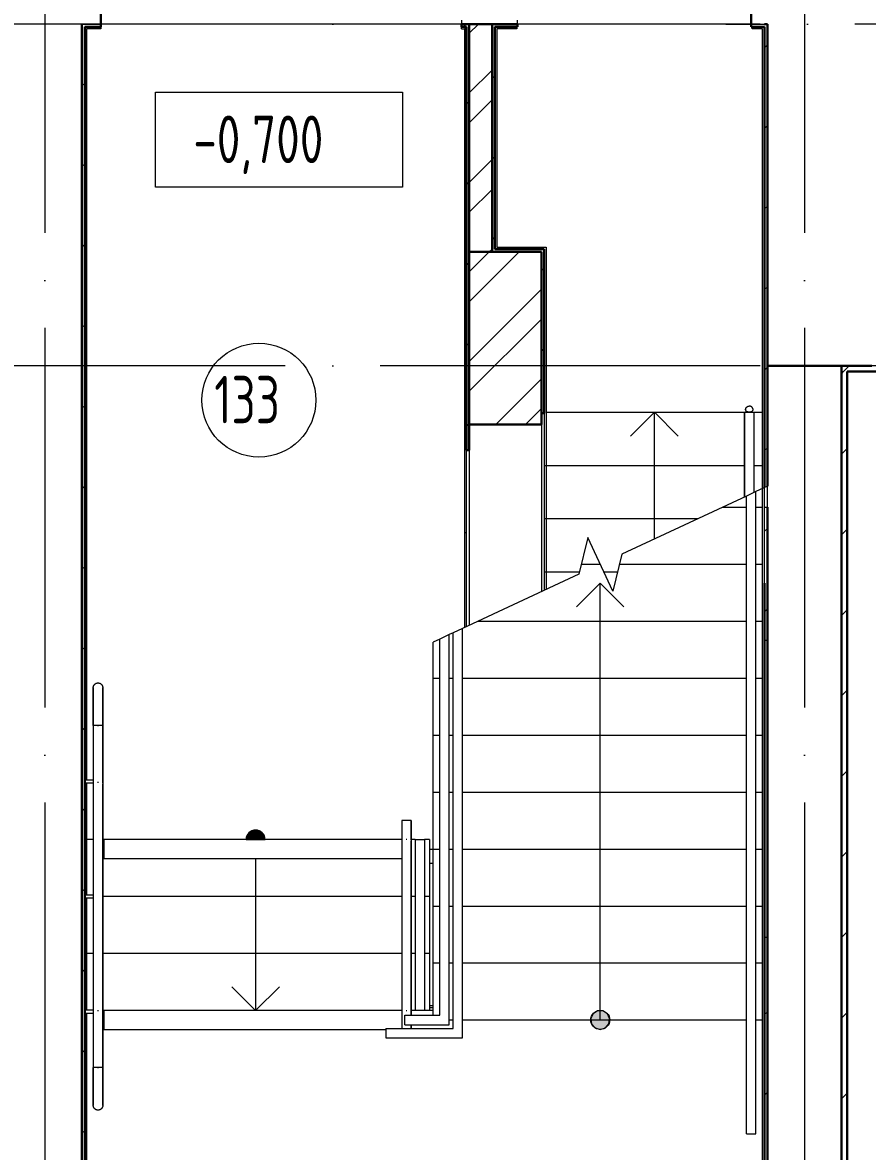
# Model space of a CAD drawing. Header units: millimetres. Extents: x -396912 to 182286, y -43638 to 41610.
# Drawn here: x -16273 to -11824, y -8565 to -2620 of the extents above; entities that cross this region are included whole.
import ezdxf

# ---------------------------------------------------------------- set-up
doc = ezdxf.new("R2010")
doc.units = ezdxf.units.MM
doc.linetypes.add('ADSK_Линия сетки', pattern=[25, 20, -2.5, 0, -2.5])
for name, color, linetype, lineweight in [('Аннотация', 7, 'Continuous', 18), ('Лестницы', 252, 'Continuous', 9), ('Линии', 7, 'Continuous', 9), ('Марки помещений', 252, 'Continuous', 20), ('Ограждение', 252, 'Continuous', 9), ('Оси', 252, 'Continuous', 9), ('Отметки', 7, 'Continuous', 9), ('Перекрытие', 252, 'Continuous', 18), ('Стены внутренние', 7, 'Continuous', 18), ('Стены наружные', 7, 'Continuous', 18), ('Стены штриховка', 7, 'Continuous', 9), ('Стрелки вверх', 7, 'Continuous', 18)]:
    doc.layers.add(name, color=color, linetype=linetype, lineweight=lineweight)
doc.styles.add('GOST Common_3', font='', dxfattribs={"height": 3.5})
doc.styles.get('GOST Common_3').set_extended_font_data('GOST 2.304 type A')

# ---------------------------------------------------------------- blocks, each defined once
blk = doc.blocks.new('1 этаж')
at = {"layer": 'Ограждение', "true_color": 0x636466}
h = blk.add_hatch(dxfattribs=at)
h.set_pattern_fill('FP_25', color=251, style=0, pattern_type=2)
h.set_pattern_definition([(0, (-32121.8, 94), (0, 600), []), (90, (-32121.8, 94), (-600, 4e-14), [])])
h.paths.add_polyline_path([(-19647.8, -6724.1), (-19637.8, -6719.5), (-19637.8, -3560.7), (-19647.8, -3570.7), (-19647.8, -6690.7)])
at = {"layer": 'Стрелки вверх', "true_color": 0x636466}
h = blk.add_hatch(color=251, dxfattribs=at)
edge = h.paths.add_edge_path()
edge.add_arc((-20747.8, -7840.7), 50, 90, 179.83086)
edge.add_line((-20797.8, -7840.6), (-20747.8, -7840.7))
edge.add_line((-20747.8, -7840.7), (-20747.8, -7790.7))
for points in [[(-20699.3, -7840.7), (-20702.3, -7820), (-20720.8, -7798.7), (-20747.8, -7790.7), (-20774.8, -7798.7), (-20793.3, -7820), (-20796.3, -7840.7)], [(-18932.8, -8840.7), (-18905.8, -8832.8), (-18887.3, -8811.5), (-18883.3, -8783.6), (-18895, -8758), (-18918.7, -8742.8), (-18946.9, -8742.8), (-18970.6, -8758), (-18982.3, -8783.6), (-18978.3, -8811.5), (-18959.8, -8832.8)]]:
    blk.add_hatch(color=251, dxfattribs=at).paths.add_polyline_path(points)
h = blk.add_hatch(color=251, dxfattribs=at)
edge = h.paths.add_edge_path()
edge.add_arc((-20747.8, -7840.7), 50, 0.16914, 90)
edge.add_line((-20747.8, -7790.7), (-20747.8, -7840.7))
edge.add_line((-20747.8, -7840.7), (-20697.8, -7840.6))
h = blk.add_hatch(color=251, dxfattribs=at)
edge = h.paths.add_edge_path()
edge.add_arc((-18932.8, -8790.7), 50, 0, 360)
at = {"layer": 'Аннотация', "color": 251, "lineweight": 20, "true_color": 0x636466}
for p, q in [((-21274.7, -4404.6), (-21274.7, -3904.6)), ((-21274.7, -3904.6), (-19974.7, -3904.6)), ((-19974.7, -3904.6), (-19974.7, -4404.6)), ((-19974.7, -4404.6), (-21274.7, -4404.6))]:
    blk.add_line(p, q, dxfattribs=at)
at = {"layer": 'Лестницы', "color": 251, "true_color": 0x636466}
for p, q in [((-19217.8, -5590.7), (-18172.8, -5590.7)), ((-18122.8, -5590.7), (-18077.8, -5590.7)), ((-19227.8, -5870.7), (-18172.8, -5870.7)), ((-19227.8, -5870.7), (-18172.8, -5870.7)), ((-18122.8, -5870.7), (-18077.8, -5870.7)), ((-18122.8, -5870.7), (-18077.8, -5870.7)), ((-18052.8, -5980.4), (-18112.8, -6008.4)), ((-18052.8, -6090.7), (-18052.8, -5980.4)), ((-18162.8, -6031.7), (-18819.5, -6337.9)), ((-18289.4, -6090.7), (-18162.8, -6090.7)), ((-18289.4, -6090.7), (-18162.8, -6090.7)), ((-18112.8, -6090.7), (-18077.8, -6090.7)), ((-18112.8, -6090.7), (-18077.8, -6090.7)), ((-18067.8, -6090.7), (-18052.8, -6090.7)), ((-18067.8, -6090.7), (-18052.8, -6090.7)), ((-19227.8, -6150.7), (-18418.1, -6150.7)), ((-19227.8, -6150.7), (-18418.1, -6150.7)), ((-18998.8, -6249.1), (-19046.1, -6443.6)), ((-18866.8, -6532.3), (-18998.8, -6249.1)), ((-18819.5, -6337.9), (-18866.8, -6532.3)), ((-19033.3, -6390.7), (-18932.8, -6390.7)), ((-19033.3, -6390.7), (-18932.8, -6390.7)), ((-18832.4, -6390.7), (-18162.8, -6390.7)), ((-18832.4, -6390.7), (-18162.8, -6390.7)), ((-18112.8, -6390.7), (-18077.8, -6390.7)), ((-18112.8, -6390.7), (-18077.8, -6390.7)), ((-19046.1, -6443.6), (-19657.8, -6728.8)), ((-19227.8, -6430.7), (-19043, -6430.7)), ((-19227.8, -6430.7), (-19043, -6430.7)), ((-18914.1, -6430.7), (-18842.1, -6430.7)), ((-18914.1, -6430.7), (-18842.1, -6430.7)), ((-19576.2, -6690.7), (-18162.8, -6690.7)), ((-19576.2, -6690.7), (-18162.8, -6690.7)), ((-18112.8, -6690.7), (-18077.8, -6690.7)), ((-18112.8, -6690.7), (-18077.8, -6690.7)), ((-19707.8, -6752.1), (-19727.8, -6761.4)), ((-19777.8, -6784.8), (-19812.8, -6801.1)), ((-19812.8, -6990.7), (-19812.8, -6801.1)), ((-19812.8, -7290.7), (-19812.8, -6990.7)), ((-19812.8, -6990.7), (-19777.8, -6990.7)), ((-19812.8, -6990.7), (-19777.8, -6990.7)), ((-19727.8, -6990.7), (-19707.8, -6990.7)), ((-19727.8, -6990.7), (-19707.8, -6990.7)), ((-19657.8, -6990.7), (-18162.8, -6990.7)), ((-19657.8, -6990.7), (-18162.8, -6990.7)), ((-18112.8, -6990.7), (-18077.8, -6990.7)), ((-18112.8, -6990.7), (-18077.8, -6990.7)), ((-19812.8, -7590.7), (-19812.8, -7290.7)), ((-19812.8, -7290.7), (-19777.8, -7290.7)), ((-19812.8, -7290.7), (-19777.8, -7290.7)), ((-19727.8, -7290.7), (-19707.8, -7290.7)), ((-19727.8, -7290.7), (-19707.8, -7290.7)), ((-19657.8, -7290.7), (-18162.8, -7290.7)), ((-19657.8, -7290.7), (-18162.8, -7290.7)), ((-18112.8, -7290.7), (-18077.8, -7290.7)), ((-18112.8, -7290.7), (-18077.8, -7290.7)), ((-19812.8, -7890.7), (-19812.8, -7590.7)), ((-19812.8, -7590.7), (-19777.8, -7590.7)), ((-19812.8, -7590.7), (-19777.8, -7590.7)), ((-19727.8, -7590.7), (-19707.8, -7590.7)), ((-19727.8, -7590.7), (-19707.8, -7590.7)), ((-19657.8, -7590.7), (-18162.8, -7590.7)), ((-19657.8, -7590.7), (-18162.8, -7590.7)), ((-18112.8, -7590.7), (-18077.8, -7590.7)), ((-18112.8, -7590.7), (-18077.8, -7590.7)), ((-21602.8, -7840.7), (-21637.8, -7840.7)), ((-21602.8, -7840.7), (-21637.8, -7840.7)), ((-21547.8, -7840.7), (-21552.8, -7840.7)), ((-21547.8, -7840.7), (-21552.8, -7840.7)), ((-19907.8, -7840.7), (-19927.8, -7840.7)), ((-19907.8, -7840.7), (-19927.8, -7840.7)), ((-19832.8, -7840.7), (-19857.8, -7840.7)), ((-19832.8, -7840.7), (-19857.8, -7840.7)), ((-19832.8, -7840.7), (-19832.8, -8140.7)), ((-19812.8, -8190.7), (-19812.8, -7890.7)), ((-19812.8, -7890.7), (-19777.8, -7890.7)), ((-19812.8, -7890.7), (-19777.8, -7890.7)), ((-19727.8, -7890.7), (-19707.8, -7890.7)), ((-19727.8, -7890.7), (-19707.8, -7890.7)), ((-19657.8, -7890.7), (-18162.8, -7890.7)), ((-19657.8, -7890.7), (-18162.8, -7890.7)), ((-18112.8, -7890.7), (-18077.8, -7890.7)), ((-18112.8, -7890.7), (-18077.8, -7890.7)), ((-19977.8, -8140.7), (-21552.8, -8140.7)), ((-19977.8, -8140.7), (-21552.8, -8140.7)), ((-19907.8, -8140.7), (-19927.8, -8140.7)), ((-19907.8, -8140.7), (-19927.8, -8140.7)), ((-19832.8, -8140.7), (-19857.8, -8140.7)), ((-19832.8, -8140.7), (-19857.8, -8140.7)), ((-19832.8, -8140.7), (-19832.8, -8440.7)), ((-19812.8, -8490.7), (-19812.8, -8190.7)), ((-19812.8, -8190.7), (-19777.8, -8190.7)), ((-19812.8, -8190.7), (-19777.8, -8190.7)), ((-19727.8, -8190.7), (-19707.8, -8190.7)), ((-19727.8, -8190.7), (-19707.8, -8190.7)), ((-19657.8, -8190.7), (-18162.8, -8190.7)), ((-19657.8, -8190.7), (-18162.8, -8190.7)), ((-18112.8, -8190.7), (-18077.8, -8190.7)), ((-18112.8, -8190.7), (-18077.8, -8190.7)), ((-21602.8, -8440.7), (-21637.8, -8440.7)), ((-21602.8, -8440.7), (-21637.8, -8440.7)), ((-19977.8, -8440.7), (-21552.8, -8440.7)), ((-19977.8, -8440.7), (-21552.8, -8440.7)), ((-19907.8, -8440.7), (-19927.8, -8440.7)), ((-19907.8, -8440.7), (-19927.8, -8440.7)), ((-19832.8, -8440.7), (-19857.8, -8440.7)), ((-19832.8, -8440.7), (-19857.8, -8440.7)), ((-19832.8, -8440.7), (-19832.8, -8740.7)), ((-19812.8, -8765.7), (-19812.8, -8490.7)), ((-19812.8, -8490.7), (-19777.8, -8490.7)), ((-19812.8, -8490.7), (-19777.8, -8490.7)), ((-19727.8, -8490.7), (-19707.8, -8490.7)), ((-19727.8, -8490.7), (-19707.8, -8490.7)), ((-19657.8, -8490.7), (-18162.8, -8490.7)), ((-19657.8, -8490.7), (-18162.8, -8490.7)), ((-18112.8, -8490.7), (-18077.8, -8490.7)), ((-18112.8, -8490.7), (-18077.8, -8490.7)), ((-21547.8, -8740.7), (-21552.8, -8740.7)), ((-21547.8, -8740.7), (-21552.8, -8740.7)), ((-19907.8, -8740.7), (-19927.8, -8740.7)), ((-19907.8, -8740.7), (-19927.8, -8740.7)), ((-19832.8, -8740.7), (-19857.8, -8740.7)), ((-19832.8, -8740.7), (-19857.8, -8740.7)), ((-19812.8, -8740.7), (-19832.8, -8740.7)), ((-19727.8, -8790.7), (-19707.8, -8790.7)), ((-19727.8, -8790.7), (-19707.8, -8790.7)), ((-19657.8, -8790.7), (-18162.8, -8790.7)), ((-19657.8, -8790.7), (-18162.8, -8790.7)), ((-18112.8, -8790.7), (-18077.8, -8790.7)), ((-18112.8, -8790.7), (-18077.8, -8790.7))]:
    blk.add_line(p, q, dxfattribs=at)
at = {"layer": 'Линии', "color": 251, "ltscale": 100, "true_color": 0x636466}
for p, q in [((-18271.4, -3545.7), (-18052.8, -3545.7)), ((-18052.8, -3545.7), (-18052.8, -4145.7))]:
    blk.add_line(p, q, dxfattribs=at)
at = {"layer": 'Марки помещений', "color": 251, "true_color": 0x636466}
blk.add_circle((-20730.5, -5526.6), 300, dxfattribs=at)
at = {"layer": 'Ограждение', "color": 251, "true_color": 0x636466}
for p, q in [((-21562.8, -3560.7), (-21562.8, -3570.7)), ((-19662.8, -3570.7), (-19662.8, -3560.7)), ((-19637.8, -3560.7), (-19647.8, -3570.7)), ((-19647.8, -3570.7), (-19637.8, -3560.7)), ((-19372.8, -3560.7), (-19372.8, -3570.7)), ((-18132.8, -3570.7), (-18132.8, -3560.7)), ((-21637.8, -3570.7), (-21637.8, -7527.4)), ((-21562.8, -3570.7), (-21637.8, -3570.7)), ((-19662.8, -3570.7), (-19647.8, -3570.7)), ((-19647.8, -3570.7), (-19647.8, -6724.1)), ((-19477.8, -3570.7), (-19477.8, -4720.7)), ((-19372.8, -3570.7), (-19477.8, -3570.7)), ((-18077.8, -3570.7), (-18132.8, -3570.7)), ((-18077.8, -5590.7), (-18077.8, -3570.7)), ((-19477.8, -4720.7), (-19217.8, -4720.7)), ((-19217.8, -4720.7), (-19217.8, -5590.7)), ((-19217.8, -5590.7), (-19217.8, -6523.6)), ((-18172.8, -5590.7), (-18172.8, -6036.3)), ((-18172.8, -5590.7), (-18122.8, -5590.7)), ((-18172.8, -6036.3), (-18172.8, -5590.7)), ((-18122.8, -6013), (-18122.8, -5590.7)), ((-18122.8, -6013), (-18122.8, -5590.7)), ((-18077.8, -5992), (-18077.8, -5590.7)), ((-18067.8, -5987.4), (-18077.8, -5992)), ((-18077.8, -9090.7), (-18077.8, -5992)), ((-18067.8, -6490.7), (-18067.8, -5987.4)), ((-18112.8, -6008.4), (-18162.8, -6031.7)), ((-18162.8, -9090.7), (-18162.8, -6031.7)), ((-18112.8, -9090.7), (-18112.8, -6008.4)), ((-19727.8, -6761.4), (-19777.8, -6784.8)), ((-19727.8, -6761.4), (-19777.8, -6784.8)), ((-19727.8, -8815.7), (-19727.8, -6761.4)), ((-19657.8, -6728.8), (-19707.8, -6752.1)), ((-19707.8, -8790.7), (-19707.8, -6752.1)), ((-19657.8, -8790.7), (-19657.8, -6728.8)), ((-19777.8, -8765.7), (-19777.8, -6784.8)), ((-21602.8, -7240.7), (-21602.8, -7541.3)), ((-21552.8, -7240.7), (-21602.8, -7240.7)), ((-21602.8, -7240.7), (-21602.8, -7540.7)), ((-21575.5, -7240.7), (-21580.1, -7240.7)), ((-21580.1, -7240.7), (-21577.8, -7240.7)), ((-21577.8, -7240.7), (-21575.5, -7240.7)), ((-21552.8, -7541.3), (-21552.8, -7240.7)), ((-21552.8, -7240.7), (-21552.8, -7540.7)), ((-21602.8, -7527.2), (-21647.8, -7527.2)), ((-21647.8, -7542.2), (-21602.8, -7542.2)), ((-21637.8, -7541.9), (-21637.8, -8133.5)), ((-21602.8, -7540.7), (-21602.8, -8740.7)), ((-21602.8, -7547.5), (-21602.8, -8747.5)), ((-21552.8, -7540.7), (-21552.8, -8740.7)), ((-21552.8, -8747.5), (-21552.8, -7547.5)), ((-19977.8, -7740.7), (-19977.8, -7841.3)), ((-19927.8, -7740.7), (-19977.8, -7740.7)), ((-19977.8, -7740.7), (-19977.8, -7840.7)), ((-19950.5, -7740.7), (-19955.1, -7740.7)), ((-19927.8, -7841.3), (-19927.8, -7740.7)), ((-19927.8, -7740.7), (-19927.8, -7840.7)), ((-19977.8, -7840.7), (-19977.8, -8740.7)), ((-19927.8, -7840.7), (-19927.8, -8740.7)), ((-19907.8, -7840.7), (-19857.8, -7840.7)), ((-19907.8, -7840.7), (-19907.8, -8740.7)), ((-19857.8, -7840.7), (-19857.8, -8740.7)), ((-19977.8, -7847.5), (-19977.8, -8747.5)), ((-19927.8, -8747.5), (-19927.8, -7847.5)), ((-21602.8, -8133.2), (-21647.8, -8133.2)), ((-21647.8, -8148.2), (-21602.8, -8148.2)), ((-21637.8, -8148), (-21637.8, -8739.5)), ((-19812.8, -8715.7), (-19832.8, -8715.7)), ((-19832.8, -8725.7), (-19812.8, -8725.7)), ((-21602.8, -8739.3), (-21647.8, -8739.3)), ((-21647.8, -8754.3), (-21602.8, -8754.3)), ((-21637.8, -8754), (-21637.8, -10715.7)), ((-21602.8, -8740.7), (-21602.8, -9040.7)), ((-21602.8, -8747.5), (-21602.8, -9040.7)), ((-21552.8, -8740.7), (-21552.8, -9040.7)), ((-21552.8, -9040.7), (-21552.8, -8747.5)), ((-19977.8, -8740.7), (-19977.8, -8835.7)), ((-19977.8, -8747.5), (-19977.8, -8835.7)), ((-19962.8, -8765.7), (-19777.8, -8765.7)), ((-19962.8, -8815.7), (-19962.8, -8765.7)), ((-19927.8, -8740.7), (-19927.8, -8765.7)), ((-19927.8, -8765.7), (-19927.8, -8747.5)), ((-19857.8, -8740.7), (-19907.8, -8740.7)), ((-19707.8, -8835.7), (-19707.8, -8790.7)), ((-19657.8, -8885.7), (-19657.8, -8790.7)), ((-20062.8, -8835.7), (-20062.8, -8885.7)), ((-20062.8, -8835.7), (-19707.8, -8835.7)), ((-19962.8, -8815.7), (-19727.8, -8815.7)), ((-19927.8, -8835.7), (-19927.8, -8815.7)), ((-19927.8, -8815.7), (-19927.8, -8835.7)), ((-20062.8, -8885.7), (-19657.8, -8885.7)), ((-21552.8, -9040.7), (-21602.8, -9040.7)), ((-21580.1, -9040.7), (-21575.5, -9040.7)), ((-21577.8, -9040.7), (-21580.1, -9040.7)), ((-21575.5, -9040.7), (-21577.8, -9040.7)), ((-18162.8, -9390.7), (-18162.8, -9090.7)), ((-18112.8, -9390.7), (-18112.8, -9090.7)), ((-18077.8, -10715.7), (-18077.8, -9090.7)), ((-18162.8, -9390.7), (-18112.8, -9390.7))]:
    blk.add_line(p, q, dxfattribs=at)
at = {"layer": 'Ограждение', "color": 251, "true_color": 0x636466, "flags": 128}
for points in [[(-18167.8, -5577.8), (-18167.7, -5576.3), (-18167.6, -5574.8), (-18167.3, -5573.3), (-18166.9, -5571.9), (-18166.4, -5570.5), (-18165.9, -5569.3), (-18165.3, -5568.1), (-18164.6, -5567), (-18164, -5566), (-18163.3, -5565.2), (-18162.6, -5564.4), (-18161.9, -5563.6), (-18161.2, -5563), (-18160.5, -5562.4), (-18159.8, -5561.9), (-18159.2, -5561.4), (-18158.6, -5561), (-18157.9, -5560.6), (-18157.3, -5560.3), (-18156.8, -5560), (-18156.2, -5559.7), (-18155.6, -5559.4), (-18155.1, -5559.2), (-18154.6, -5559), (-18154.1, -5558.9), (-18153.6, -5558.7), (-18153.1, -5558.6), (-18152.6, -5558.4), (-18152.2, -5558.3), (-18151.7, -5558.2), (-18151.3, -5558.1), (-18150.9, -5558.1), (-18150.4, -5558), (-18150, -5558), (-18149.6, -5557.9), (-18149.2, -5557.9), (-18148.7, -5557.9), (-18148.3, -5557.8), (-18147.9, -5557.8), (-18147.8, -5557.8)], [(-18127.8, -5577.8), (-18127.9, -5576.3), (-18128, -5574.8), (-18128.3, -5573.3), (-18128.7, -5571.9), (-18129.2, -5570.5), (-18129.7, -5569.3), (-18130.3, -5568.1), (-18131, -5567), (-18131.6, -5566), (-18132.3, -5565.2), (-18133, -5564.4), (-18133.7, -5563.6), (-18134.4, -5563), (-18135.1, -5562.4), (-18135.8, -5561.9), (-18136.4, -5561.4), (-18137.1, -5561), (-18137.7, -5560.6), (-18138.3, -5560.3), (-18138.8, -5560), (-18139.4, -5559.7), (-18140, -5559.4), (-18140.5, -5559.2), (-18141, -5559), (-18141.5, -5558.9), (-18142, -5558.7), (-18142.5, -5558.6), (-18143, -5558.4), (-18143.4, -5558.3), (-18143.9, -5558.2), (-18144.3, -5558.1), (-18144.8, -5558.1), (-18145.2, -5558), (-18145.6, -5558), (-18146, -5557.9), (-18146.4, -5557.9), (-18146.9, -5557.9), (-18147.3, -5557.8), (-18147.7, -5557.8), (-18147.8, -5557.8)], [(-18149.8, -5590.7), (-18147.8, -5590.7), (-18145.8, -5590.7)], [(-21602.8, -7040.7), (-21602.8, -7039.7), (-21602.7, -7038.7), (-21602.6, -7037.7), (-21602.5, -7036.7), (-21602.3, -7035.8), (-21602.1, -7034.8), (-21601.8, -7033.8), (-21601.5, -7032.9), (-21601.2, -7031.9), (-21600.8, -7031), (-21600.4, -7030.1), (-21600, -7029.2), (-21599.5, -7028.3), (-21599, -7027.5), (-21598.4, -7026.6), (-21597.9, -7025.8), (-21597.2, -7025), (-21596.6, -7024.2), (-21595.9, -7023.5), (-21595.2, -7022.8), (-21594.5, -7022.1), (-21593.7, -7021.5), (-21592.9, -7020.8), (-21592.1, -7020.3), (-21591.3, -7019.7), (-21590.5, -7019.2), (-21589.6, -7018.7), (-21588.7, -7018.2), (-21587.8, -7017.8), (-21586.9, -7017.4), (-21585.9, -7017.1), (-21585, -7016.8), (-21584, -7016.5), (-21583, -7016.3), (-21582.1, -7016.1), (-21581.1, -7015.9), (-21580.1, -7015.8), (-21579.1, -7015.8), (-21578.1, -7015.7), (-21577.8, -7015.7)], [(-21602.8, -7240.7), (-21602.8, -7232.7), (-21602.8, -7224.7), (-21602.8, -7216.8), (-21602.8, -7208.9), (-21602.8, -7201), (-21602.8, -7193.2), (-21602.8, -7185.5), (-21602.8, -7177.8), (-21602.8, -7170.3), (-21602.8, -7162.8), (-21602.8, -7155.5), (-21602.8, -7148.4), (-21602.8, -7141.4), (-21602.8, -7134.5), (-21602.8, -7127.8), (-21602.8, -7121.3), (-21602.8, -7115), (-21602.8, -7108.9), (-21602.8, -7102.9), (-21602.8, -7097.3), (-21602.8, -7091.8), (-21602.8, -7086.6), (-21602.8, -7081.6), (-21602.8, -7076.9), (-21602.8, -7072.4), (-21602.8, -7068.3), (-21602.8, -7064.3), (-21602.8, -7060.7), (-21602.8, -7057.4), (-21602.8, -7054.3), (-21602.8, -7051.6), (-21602.8, -7049.1), (-21602.8, -7047), (-21602.8, -7045.2), (-21602.8, -7043.6), (-21602.8, -7042.4), (-21602.8, -7041.6), (-21602.8, -7041), (-21602.8, -7040.7), (-21602.8, -7040.7)], [(-21602.8, -7040.7), (-21602.8, -7040.9), (-21602.8, -7041.4), (-21602.8, -7042.2), (-21602.8, -7043.3), (-21602.8, -7044.7), (-21602.8, -7046.5), (-21602.8, -7048.5), (-21602.8, -7050.9), (-21602.8, -7053.6), (-21602.8, -7056.5), (-21602.8, -7059.8), (-21602.8, -7063.3), (-21602.8, -7067.2), (-21602.8, -7071.3), (-21602.8, -7075.7), (-21602.8, -7080.3), (-21602.8, -7085.2), (-21602.8, -7090.4), (-21602.8, -7095.8), (-21602.8, -7101.4), (-21602.8, -7107.2), (-21602.8, -7113.3), (-21602.8, -7119.6), (-21602.8, -7126), (-21602.8, -7132.7), (-21602.8, -7139.5), (-21602.8, -7146.5), (-21602.8, -7153.6), (-21602.8, -7160.9), (-21602.8, -7168.3), (-21602.8, -7175.8), (-21602.8, -7183.4), (-21602.8, -7191.1), (-21602.8, -7198.9), (-21602.8, -7206.7), (-21602.8, -7214.6), (-21602.8, -7222.6), (-21602.8, -7230.6), (-21602.8, -7238.6), (-21602.8, -7240.7)], [(-21577.8, -7015.7), (-21576.8, -7015.8), (-21575.8, -7015.8), (-21574.8, -7015.9), (-21573.8, -7016.1), (-21572.8, -7016.2), (-21571.9, -7016.4), (-21570.9, -7016.7), (-21569.9, -7017), (-21569, -7017.3), (-21568.1, -7017.7), (-21567.2, -7018.1), (-21566.3, -7018.6), (-21565.4, -7019), (-21564.5, -7019.5), (-21563.7, -7020.1), (-21562.9, -7020.7), (-21562.1, -7021.3), (-21561.3, -7021.9), (-21560.6, -7022.6), (-21559.9, -7023.3), (-21559.2, -7024), (-21558.5, -7024.8), (-21557.9, -7025.6), (-21557.3, -7026.4), (-21556.8, -7027.2), (-21556.2, -7028.1), (-21555.8, -7028.9), (-21555.3, -7029.8), (-21554.9, -7030.7), (-21554.5, -7031.7), (-21554.2, -7032.6), (-21553.9, -7033.6), (-21553.6, -7034.5), (-21553.4, -7035.5), (-21553.2, -7036.5), (-21553, -7037.5), (-21552.9, -7038.5), (-21552.8, -7039.5), (-21552.8, -7040.5), (-21552.8, -7040.7)], [(-21552.8, -7240.7), (-21552.8, -7232.7), (-21552.8, -7224.7), (-21552.8, -7216.8), (-21552.8, -7208.9), (-21552.8, -7201), (-21552.8, -7193.2), (-21552.8, -7185.5), (-21552.8, -7177.8), (-21552.8, -7170.3), (-21552.8, -7162.8), (-21552.8, -7155.5), (-21552.8, -7148.4), (-21552.8, -7141.4), (-21552.8, -7134.5), (-21552.8, -7127.8), (-21552.8, -7121.3), (-21552.8, -7115), (-21552.8, -7108.9), (-21552.8, -7102.9), (-21552.8, -7097.3), (-21552.8, -7091.8), (-21552.8, -7086.6), (-21552.8, -7081.6), (-21552.8, -7076.9), (-21552.8, -7072.4), (-21552.8, -7068.3), (-21552.8, -7064.3), (-21552.8, -7060.7), (-21552.8, -7057.4), (-21552.8, -7054.3), (-21552.8, -7051.6), (-21552.8, -7049.1), (-21552.8, -7047), (-21552.8, -7045.2), (-21552.8, -7043.6), (-21552.8, -7042.4), (-21552.8, -7041.6), (-21552.8, -7041), (-21552.8, -7040.7), (-21552.8, -7040.7)], [(-21552.8, -7040.7), (-21552.8, -7040.9), (-21552.8, -7041.4), (-21552.8, -7042.2), (-21552.8, -7043.3), (-21552.8, -7044.7), (-21552.8, -7046.5), (-21552.8, -7048.5), (-21552.8, -7050.9), (-21552.8, -7053.6), (-21552.8, -7056.5), (-21552.8, -7059.8), (-21552.8, -7063.3), (-21552.8, -7067.2), (-21552.8, -7071.3), (-21552.8, -7075.7), (-21552.8, -7080.3), (-21552.8, -7085.2), (-21552.8, -7090.4), (-21552.8, -7095.8), (-21552.8, -7101.4), (-21552.8, -7107.2), (-21552.8, -7113.3), (-21552.8, -7119.6), (-21552.8, -7126), (-21552.8, -7132.7), (-21552.8, -7139.5), (-21552.8, -7146.5), (-21552.8, -7153.6), (-21552.8, -7160.9), (-21552.8, -7168.3), (-21552.8, -7175.8), (-21552.8, -7183.4), (-21552.8, -7191.1), (-21552.8, -7198.9), (-21552.8, -7206.7), (-21552.8, -7214.6), (-21552.8, -7222.6), (-21552.8, -7230.6), (-21552.8, -7238.6), (-21552.8, -7240.7)], [(-21602.8, -9040.7), (-21602.8, -9048.7), (-21602.8, -9056.7), (-21602.8, -9064.7), (-21602.8, -9072.6), (-21602.8, -9080.5), (-21602.8, -9088.3), (-21602.8, -9096), (-21602.8, -9103.6), (-21602.8, -9111.2), (-21602.8, -9118.6), (-21602.8, -9125.9), (-21602.8, -9133.1), (-21602.8, -9140.1), (-21602.8, -9147), (-21602.8, -9153.7), (-21602.8, -9160.2), (-21602.8, -9166.5), (-21602.8, -9172.6), (-21602.8, -9178.5), (-21602.8, -9184.2), (-21602.8, -9189.7), (-21602.8, -9194.9), (-21602.8, -9199.9), (-21602.8, -9204.6), (-21602.8, -9209), (-21602.8, -9213.2), (-21602.8, -9217.1), (-21602.8, -9220.8), (-21602.8, -9224.1), (-21602.8, -9227.1), (-21602.8, -9229.9), (-21602.8, -9232.3), (-21602.8, -9234.5), (-21602.8, -9236.3), (-21602.8, -9237.8), (-21602.8, -9239), (-21602.8, -9239.9), (-21602.8, -9240.5), (-21602.8, -9240.7), (-21602.8, -9240.7)], [(-21602.8, -9240.7), (-21602.8, -9240.6), (-21602.8, -9240.1), (-21602.8, -9239.3), (-21602.8, -9238.2), (-21602.8, -9236.7), (-21602.8, -9235), (-21602.8, -9232.9), (-21602.8, -9230.6), (-21602.8, -9227.9), (-21602.8, -9224.9), (-21602.8, -9221.7), (-21602.8, -9218.1), (-21602.8, -9214.3), (-21602.8, -9210.2), (-21602.8, -9205.8), (-21602.8, -9201.2), (-21602.8, -9196.2), (-21602.8, -9191.1), (-21602.8, -9185.7), (-21602.8, -9180.1), (-21602.8, -9174.2), (-21602.8, -9168.2), (-21602.8, -9161.9), (-21602.8, -9155.4), (-21602.8, -9148.8), (-21602.8, -9142), (-21602.8, -9135), (-21602.8, -9127.9), (-21602.8, -9120.6), (-21602.8, -9113.2), (-21602.8, -9105.7), (-21602.8, -9098.1), (-21602.8, -9090.4), (-21602.8, -9082.6), (-21602.8, -9074.7), (-21602.8, -9066.8), (-21602.8, -9058.9), (-21602.8, -9050.9), (-21602.8, -9042.9), (-21602.8, -9040.7)], [(-21552.8, -9040.7), (-21552.8, -9048.7), (-21552.8, -9056.7), (-21552.8, -9064.7), (-21552.8, -9072.6), (-21552.8, -9080.5), (-21552.8, -9088.3), (-21552.8, -9096), (-21552.8, -9103.6), (-21552.8, -9111.2), (-21552.8, -9118.6), (-21552.8, -9125.9), (-21552.8, -9133.1), (-21552.8, -9140.1), (-21552.8, -9147), (-21552.8, -9153.7), (-21552.8, -9160.2), (-21552.8, -9166.5), (-21552.8, -9172.6), (-21552.8, -9178.5), (-21552.8, -9184.2), (-21552.8, -9189.7), (-21552.8, -9194.9), (-21552.8, -9199.9), (-21552.8, -9204.6), (-21552.8, -9209), (-21552.8, -9213.2), (-21552.8, -9217.1), (-21552.8, -9220.8), (-21552.8, -9224.1), (-21552.8, -9227.1), (-21552.8, -9229.9), (-21552.8, -9232.3), (-21552.8, -9234.5), (-21552.8, -9236.3), (-21552.8, -9237.8), (-21552.8, -9239), (-21552.8, -9239.9), (-21552.8, -9240.5), (-21552.8, -9240.7), (-21552.8, -9240.7)], [(-21552.8, -9240.7), (-21552.8, -9240.6), (-21552.8, -9240.1), (-21552.8, -9239.3), (-21552.8, -9238.2), (-21552.8, -9236.7), (-21552.8, -9235), (-21552.8, -9232.9), (-21552.8, -9230.6), (-21552.8, -9227.9), (-21552.8, -9224.9), (-21552.8, -9221.7), (-21552.8, -9218.1), (-21552.8, -9214.3), (-21552.8, -9210.2), (-21552.8, -9205.8), (-21552.8, -9201.2), (-21552.8, -9196.2), (-21552.8, -9191.1), (-21552.8, -9185.7), (-21552.8, -9180.1), (-21552.8, -9174.2), (-21552.8, -9168.2), (-21552.8, -9161.9), (-21552.8, -9155.4), (-21552.8, -9148.8), (-21552.8, -9142), (-21552.8, -9135), (-21552.8, -9127.9), (-21552.8, -9120.6), (-21552.8, -9113.2), (-21552.8, -9105.7), (-21552.8, -9098.1), (-21552.8, -9090.4), (-21552.8, -9082.6), (-21552.8, -9074.7), (-21552.8, -9066.8), (-21552.8, -9058.9), (-21552.8, -9050.9), (-21552.8, -9042.9), (-21552.8, -9040.7)], [(-21577.8, -9265.7), (-21578.8, -9265.7), (-21579.8, -9265.7), (-21580.8, -9265.6), (-21581.8, -9265.4), (-21582.8, -9265.2), (-21583.7, -9265), (-21584.7, -9264.8), (-21585.7, -9264.5), (-21586.6, -9264.1), (-21587.5, -9263.8), (-21588.5, -9263.3), (-21589.3, -9262.9), (-21590.2, -9262.4), (-21591.1, -9261.9), (-21591.9, -9261.4), (-21592.7, -9260.8), (-21593.5, -9260.2), (-21594.3, -9259.5), (-21595, -9258.9), (-21595.7, -9258.1), (-21596.4, -9257.4), (-21597.1, -9256.7), (-21597.7, -9255.9), (-21598.3, -9255.1), (-21598.8, -9254.2), (-21599.4, -9253.4), (-21599.9, -9252.5), (-21600.3, -9251.6), (-21600.7, -9250.7), (-21601.1, -9249.8), (-21601.4, -9248.9), (-21601.8, -9247.9), (-21602, -9246.9), (-21602.2, -9246), (-21602.4, -9245), (-21602.6, -9244), (-21602.7, -9243), (-21602.8, -9242), (-21602.8, -9241), (-21602.8, -9240.7)], [(-21552.8, -9240.7), (-21552.8, -9241.7), (-21552.9, -9242.7), (-21553, -9243.7), (-21553.1, -9244.7), (-21553.3, -9245.7), (-21553.5, -9246.7), (-21553.8, -9247.6), (-21554.1, -9248.6), (-21554.4, -9249.5), (-21554.8, -9250.5), (-21555.2, -9251.4), (-21555.6, -9252.3), (-21556.1, -9253.2), (-21556.6, -9254), (-21557.2, -9254.8), (-21557.7, -9255.7), (-21558.4, -9256.5), (-21559, -9257.2), (-21559.7, -9258), (-21560.4, -9258.7), (-21561.1, -9259.3), (-21561.9, -9260), (-21562.7, -9260.6), (-21563.5, -9261.2), (-21564.3, -9261.8), (-21565.1, -9262.3), (-21566, -9262.8), (-21566.9, -9263.2), (-21567.8, -9263.7), (-21568.7, -9264), (-21569.7, -9264.4), (-21570.6, -9264.7), (-21571.6, -9264.9), (-21572.6, -9265.2), (-21573.6, -9265.4), (-21574.5, -9265.5), (-21575.5, -9265.6), (-21576.5, -9265.7), (-21577.5, -9265.7), (-21577.8, -9265.7)]]:
    blk.add_lwpolyline(points, dxfattribs=at)
at = {"layer": 'Ограждение', "color": 251, "true_color": 0x636466}
for start_param, end_param in [(2.98122, 4.712389), (4.712389, 6.464546)]:
    blk.add_ellipse((-18147.8, -5577.8), major_axis=(20, 0), ratio=0.515534, start_param=start_param, end_param=end_param, dxfattribs=at)
for points in [[(-21575.8, -7540.8), (-21576.5, -7540.7), (-21577.8, -7540.7), (-21579.1, -7540.7), (-21579.8, -7540.8)], [(-19950.8, -7840.8), (-19951.5, -7840.7), (-19952.8, -7840.7), (-19954.1, -7840.7), (-19954.8, -7840.8)], [(-21579.8, -8740.8), (-21579.1, -8740.7), (-21577.8, -8740.7), (-21576.5, -8740.7), (-21575.8, -8740.8)], [(-19954.8, -8740.8), (-19954.1, -8740.7), (-19952.8, -8740.7), (-19951.5, -8740.7), (-19950.8, -8740.8)]]:
    blk.add_open_spline(points, degree=3, dxfattribs=at)
at = {"layer": 'Оси', "color": 251, "linetype": 'ADSK_Линия сетки', "ltscale": 100, "true_color": 0x636466}
for p, q in [((-21857.8, -2645.7), (-21857.8, -33771.9)), ((-17857.8, -2645.7), (-17857.8, -33771.9)), ((4409.5, -3545.7), (-72530.1, -3545.7)), ((4409.5, -5345.7), (-72530.1, -5345.7))]:
    blk.add_line(p, q, dxfattribs=at)
at = {"layer": 'Перекрытие', "color": 251, "ltscale": 100, "true_color": 0x636466}
for p, q in [((-19662.8, -3545.7), (-21562.8, -3545.7)), ((-18137.8, -3545.7), (-19367.8, -3545.7)), ((-19217.8, -5590.7), (-18172.8, -5590.7)), ((-18122.8, -5590.7), (-18077.8, -5590.7)), ((-19977.8, -7840.7), (-21547.8, -7840.7)), ((-21547.8, -7840.7), (-21547.8, -7940.7)), ((-19832.8, -7890.7), (-19812.8, -7890.7)), ((-21547.8, -7940.7), (-19977.8, -7940.7)), ((-19832.8, -7965.3), (-19812.8, -7965.3)), ((-19977.8, -8740.7), (-21547.8, -8740.7)), ((-21547.8, -8740.7), (-21547.8, -8840.7)), ((-21547.8, -8840.7), (-20062.8, -8840.7))]:
    blk.add_line(p, q, dxfattribs=at)
at = {"layer": 'Стены внутренние', "color": 251, "lineweight": 30, "true_color": 0x636466}
for p, q in [((-21562.8, -3545.7), (-21562.8, -2995.7)), ((-18137.8, -2995.7), (-18137.8, -3545.7)), ((-18052.8, -3545.7), (-18052.8, -5980.4)), ((-18052.8, -3545.7), (-18052.8, -3545.7)), ((-17662.8, -5345.7), (-18052.8, -5345.7)), ((-17662.8, -11350.7), (-17662.8, -5345.7)), ((-18052.8, -6090.7), (-18052.8, -10740.7))]:
    blk.add_line(p, q, dxfattribs=at)
at = {"layer": 'Стены внутренние', "color": 251, "true_color": 0x636466}
for p, q in [((-21662.8, -3545.7), (-21562.8, -3545.7)), ((-19662.8, -3525.7), (-19662.8, -3545.7)), ((-19367.8, -3545.7), (-19367.8, -3525.7)), ((-18137.8, -3545.7), (-18067.8, -3545.7))]:
    blk.add_line(p, q, dxfattribs=at)
at = {"layer": 'Стены наружные', "color": 251, "lineweight": 30, "true_color": 0x636466}
for p, q in [((-21662.8, -3545.7), (-21662.8, -10860.7)), ((-21647.8, -3560.7), (-21562.8, -3560.7)), ((-21647.8, -10725.7), (-21647.8, -3560.7)), ((-21562.8, -3560.7), (-21562.8, -3545.7)), ((-19662.8, -3545.7), (-19662.8, -3560.7)), ((-19367.8, -3545.7), (-19662.8, -3545.7)), ((-19662.8, -3560.7), (-19637.8, -3560.7)), ((-19637.8, -3560.7), (-19637.8, -5790)), ((-19622.8, -5790), (-19622.8, -3545.7)), ((-19502.8, -4745.7), (-19502.8, -3545.7)), ((-19487.8, -3560.7), (-19367.8, -3560.7)), ((-19487.8, -4730.7), (-19487.8, -3560.7)), ((-19367.8, -3560.7), (-19367.8, -3545.7)), ((-18137.8, -3545.7), (-18137.8, -3560.7)), ((-18137.8, -3560.7), (-18067.8, -3560.7)), ((-18052.8, -3545.7), (-18067.8, -3545.7)), ((-18067.8, -3560.7), (-18067.8, -5987.4)), ((-18052.8, -5980.4), (-18052.8, -3545.7)), ((-19242.8, -4745.7), (-19622.8, -4745.7)), ((-19227.8, -4730.7), (-19487.8, -4730.7)), ((-19242.8, -4745.7), (-19242.8, -5654.7)), ((-19227.8, -5595.3), (-19227.8, -4730.7)), ((-17502.8, -5345.7), (-17662.8, -5345.7)), ((-17632.8, -5375.7), (-17387.4, -5375.7)), ((-17632.8, -11350.7), (-17632.8, -5375.7)), ((-19242.8, -5595.3), (-19227.8, -5595.3)), ((-19622.8, -5654.7), (-19242.8, -5654.7)), ((-19637.8, -5790), (-19622.8, -5790)), ((-18052.8, -10740.7), (-18052.8, -6090.7)), ((-18067.8, -6490.1), (-18067.8, -10725.7))]:
    blk.add_line(p, q, dxfattribs=at)
at = {"layer": 'Стены наружные', "color": 251, "linetype": 'Continuous', "lineweight": 9, "true_color": 0x636466}
for p, q in [((-19654.5, -3560.7), (-19639.5, -3545.7)), ((-19622.8, -3593.9), (-19574.6, -3545.7)), ((-18067.8, -3671.1), (-18052.8, -3656.1)), ((-19622.8, -3908.2), (-19502.8, -3788.2)), ((-21662.8, -3872), (-21647.8, -3857)), ((-19502.8, -3833.3), (-19487.8, -3818.3)), ((-19637.8, -3968.3), (-19622.8, -3953.3)), ((-19622.8, -4065.4), (-19502.8, -3945.4)), ((-18067.8, -4095.3), (-18052.8, -4080.3)), ((-19622.8, -4379.7), (-19502.8, -4259.7)), ((-19502.8, -4257.5), (-19487.8, -4242.5)), ((-21662.8, -4296.2), (-21647.8, -4281.2)), ((-19637.8, -4392.5), (-19622.8, -4377.5)), ((-19622.8, -4536.8), (-19502.8, -4416.8)), ((-18067.8, -4519.6), (-18052.8, -4504.6)), ((-19502.8, -4681.8), (-19487.8, -4666.8)), ((-21662.8, -4720.5), (-21647.8, -4705.5)), ((-19622.8, -4851.1), (-19517.4, -4745.7)), ((-19622.8, -5008.3), (-19360.3, -4745.7)), ((-19517.4, -4745.7), (-19502.8, -4731.1)), ((-19637.8, -4816.8), (-19622.8, -4801.8)), ((-19242.8, -4846.1), (-19227.8, -4831.1)), ((-18067.8, -4943.9), (-18052.8, -4928.9)), ((-19622.8, -5322.6), (-19242.8, -4942.6)), ((-19622.8, -5479.7), (-19242.8, -5099.7)), ((-21662.8, -5144.7), (-21647.8, -5129.7)), ((-19637.8, -5241.1), (-19622.8, -5226.1)), ((-19242.8, -5270.3), (-19227.8, -5255.3)), ((-17651.1, -5375.7), (-17621.1, -5345.7)), ((-18067.8, -5368.1), (-18052.8, -5353.1)), ((-17662.8, -5387.4), (-17651.1, -5375.7)), ((-19483.4, -5654.7), (-19242.8, -5414.1)), ((-21662.8, -5569), (-21647.8, -5554)), ((-19326.3, -5654.7), (-19242.8, -5571.2)), ((-19637.8, -5665.3), (-19622.8, -5650.3)), ((-18067.8, -5792.4), (-18052.8, -5777.4)), ((-17662.8, -5811.7), (-17632.8, -5781.7)), ((-21662.8, -5993.3), (-21647.8, -5978.3)), ((-18067.8, -6216.7), (-18052.8, -6201.7)), ((-17662.8, -6235.9), (-17632.8, -6205.9)), ((-21662.8, -6417.5), (-21647.8, -6402.5)), ((-18067.8, -6640.9), (-18052.8, -6625.9)), ((-17662.8, -6660.2), (-17632.8, -6630.2)), ((-21662.8, -6841.8), (-21647.8, -6826.8)), ((-17662.8, -7084.4), (-17632.8, -7054.4)), ((-21662.8, -7266.1), (-21647.8, -7251.1)), ((-17662.8, -7508.7), (-17632.8, -7478.7)), ((-21662.8, -7690.3), (-21647.8, -7675.3)), ((-17662.8, -7933), (-17632.8, -7903)), ((-21662.8, -8114.6), (-21647.8, -8099.6)), ((-17662.8, -8357.2), (-17632.8, -8327.2)), ((-21662.8, -8538.9), (-21647.8, -8523.9)), ((-18067.8, -8762.2), (-18052.8, -8747.2)), ((-17662.8, -8781.5), (-17632.8, -8751.5)), ((-21662.8, -8963.1), (-21647.8, -8948.1)), ((-18067.8, -9186.5), (-18052.8, -9171.5)), ((-17662.8, -9205.8), (-17632.8, -9175.8)), ((-21662.8, -9387.4), (-21647.8, -9372.4))]:
    blk.add_line(p, q, dxfattribs=at)
at = {"layer": 'Стены наружные', "color": 251, "true_color": 0x636466}
for p, q in [((-19227.8, -5595.3), (-19227.8, -6528.3)), ((-19242.8, -5654.7), (-19242.8, -6535.3)), ((-19637.8, -6719.5), (-19637.8, -5790)), ((-19622.8, -5790), (-19622.8, -6712.5))]:
    blk.add_line(p, q, dxfattribs=at)
at = {"layer": 'Стены штриховка', "color": 251, "true_color": 0x636466}
for p, q in [((-18067.8, -6790.7), (-18052.8, -6790.7)), ((-18052.8, -8356), (-18067.8, -8356))]:
    blk.add_line(p, q, dxfattribs=at)
at = {"layer": 'Стрелки вверх', "color": 251, "true_color": 0x636466}
for p, q in [((-18647.8, -5590.7), (-18772.8, -5715.7)), ((-18647.8, -5870.7), (-18647.8, -5590.7)), ((-18647.8, -5590.7), (-18522.8, -5715.7)), ((-18647.8, -6150.7), (-18647.8, -5870.7)), ((-18647.8, -6257.8), (-18647.8, -6150.7)), ((-18932.8, -6490.7), (-19057.8, -6615.7)), ((-18932.8, -6690.7), (-18932.8, -6490.7)), ((-18932.8, -6490.7), (-18807.8, -6615.7)), ((-18932.8, -6990.7), (-18932.8, -6690.7)), ((-18932.8, -7290.7), (-18932.8, -6990.7)), ((-18932.8, -7590.7), (-18932.8, -7290.7)), ((-18932.8, -7890.7), (-18932.8, -7590.7)), ((-20797.8, -7840.6), (-20747.8, -7840.7)), ((-20793.3, -7820), (-20796.3, -7840.7)), ((-20796.3, -7840.7), (-20699.3, -7840.7)), ((-20774.8, -7798.7), (-20793.3, -7820)), ((-20747.8, -7790.7), (-20774.8, -7798.7)), ((-20720.8, -7798.7), (-20747.8, -7790.7)), ((-20747.8, -7840.7), (-20747.8, -7790.7)), ((-20747.8, -7790.7), (-20747.8, -7840.7)), ((-20747.8, -7840.7), (-20697.8, -7840.6)), ((-20702.3, -7820), (-20720.8, -7798.7)), ((-20699.3, -7840.7), (-20702.3, -7820)), ((-18932.8, -8190.7), (-18932.8, -7890.7)), ((-20747.8, -7940.7), (-20747.8, -8140.7)), ((-20747.8, -8140.7), (-20747.8, -8440.7)), ((-18932.8, -8490.7), (-18932.8, -8190.7)), ((-20747.8, -8440.7), (-20747.8, -8740.7)), ((-18932.8, -8790.7), (-18932.8, -8490.7)), ((-20747.8, -8740.7), (-20872.8, -8615.7)), ((-20747.8, -8740.7), (-20622.8, -8615.7)), ((-18970.6, -8758), (-18982.3, -8783.6)), ((-18982.3, -8783.6), (-18978.3, -8811.5)), ((-18946.9, -8742.8), (-18970.6, -8758)), ((-18918.7, -8742.8), (-18946.9, -8742.8)), ((-18895, -8758), (-18918.7, -8742.8)), ((-18883.3, -8783.6), (-18895, -8758)), ((-18887.3, -8811.5), (-18883.3, -8783.6)), ((-18978.3, -8811.5), (-18959.8, -8832.8)), ((-18959.8, -8832.8), (-18932.8, -8840.7)), ((-18932.8, -8840.7), (-18905.8, -8832.8)), ((-18905.8, -8832.8), (-18887.3, -8811.5))]:
    blk.add_line(p, q, dxfattribs=at)
blk.add_circle((-18932.8, -8790.7), 50, dxfattribs=at)
for start, end in [(90, 179.83086), (0.16914, 90)]:
    blk.add_arc((-20747.8, -7840.7), 50, start, end, dxfattribs=at)
at = {"layer": 'Марки помещений', "color": 251, "true_color": 0x636466, "style": 'GOST Common_3', "width": 0.9}
blk.add_text('133', height=250, dxfattribs=at).set_placement((-20965.5, -5648.8))
at = {"layer": 'Отметки', "color": 251, "true_color": 0x636466, "style": 'GOST Common_3', "width": 0.9}
blk.add_text('-0,700', height=250, dxfattribs=at).set_placement((-21075.9, -4277.9))

msp = doc.modelspace()

# ---------------------------------------------------------------- block references
msp.add_blockref('1 этаж', (5702.1, 918.2))

doc.saveas('drawing.dxf')
